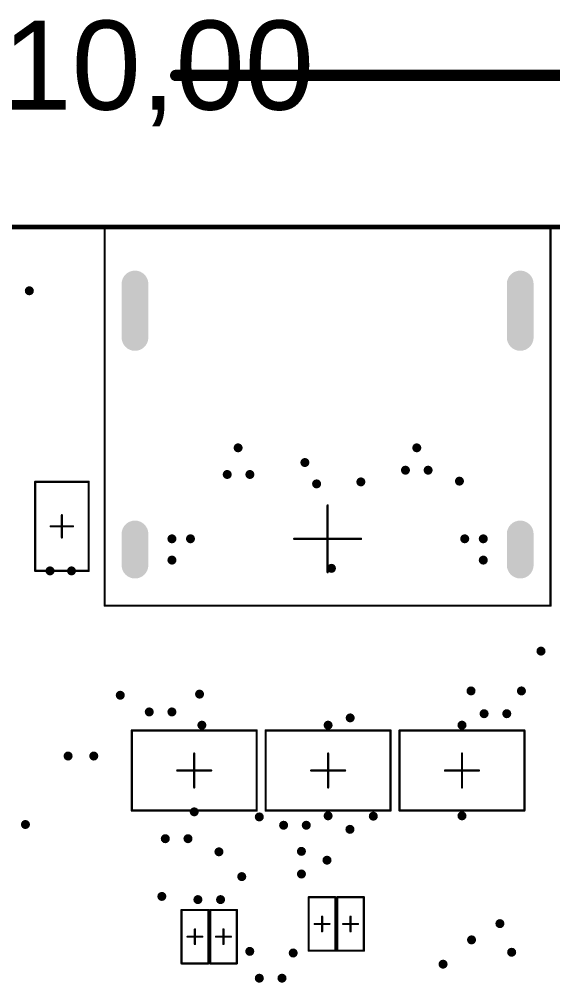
# Model space of a CAD drawing. Header units: inches. Extents: x -0.46 to 4.93, y -0.49 to 6.86.
# Drawn here: x 2.287 to 2.758, y 5.907 to 6.758 of the extents above; entities that cross this region are included whole.
import ezdxf

# ---------------------------------------------------------------- set-up
doc = ezdxf.new("R2010")
doc.units = ezdxf.units.IN
doc.header["$MEASUREMENT"] = 0
for name, color, linetype in [('Board', 6, 'Continuous'), ('Dimensions', 56, 'Continuous'), ('Pad Holes', 156, 'Continuous'), ('Top Courtyard', 56, 'Continuous'), ('Via Holes', 16, 'Continuous')]:
    doc.layers.add(name, color=color, linetype=linetype)
doc.styles.add('Arial', font='', dxfattribs={"height": 0.2})
doc.styles.get('Arial').set_extended_font_data('Arial')

# ---------------------------------------------------------------- blocks, each defined once
blk = doc.blocks.new('105450_0101_437')
at = {"layer": 'Pad Holes'}
h = blk.add_hatch(color=7, dxfattribs=at)
edge = h.paths.add_edge_path()
edge.add_arc((-0.17008, -0.00433), 0.01181, 180, 360)
edge.add_line((-0.15827, -0.00433), (-0.15827, 0.02323))
edge.add_arc((-0.17008, 0.02323), 0.01181, 0, 180)
edge.add_line((-0.18189, 0.02323), (-0.18189, -0.00433))
h = blk.add_hatch(color=7, dxfattribs=at)
edge = h.paths.add_edge_path()
edge.add_arc((0.17008, -0.00433), 0.01181, 180, 360)
edge.add_line((0.18189, -0.00433), (0.18189, 0.02323))
edge.add_arc((0.17008, 0.02323), 0.01181, 0, 180)
edge.add_line((0.15827, 0.02323), (0.15827, -0.00433))
h = blk.add_hatch(color=7, dxfattribs=at)
edge = h.paths.add_edge_path()
edge.add_arc((-0.17008, -0.2252), 0.01181, 180, 360)
edge.add_line((-0.15827, -0.2252), (-0.15827, -0.17795))
edge.add_arc((-0.17008, -0.17795), 0.01181, 0, 180)
edge.add_line((-0.18189, -0.17795), (-0.18189, -0.2252))
h = blk.add_hatch(color=7, dxfattribs=at)
edge = h.paths.add_edge_path()
edge.add_arc((0.17008, -0.2252), 0.01181, 180, 360)
edge.add_line((0.18189, -0.2252), (0.18189, -0.17795))
edge.add_arc((0.17008, -0.17795), 0.01181, 0, 180)
edge.add_line((0.15827, -0.17795), (0.15827, -0.2252))
at = {"layer": 'Top Courtyard'}
for points in [[(-0.19685, 0.05906, 0.00197, 0.00197, 0), (-0.19685, -0.27559, 0.00197, 0.00197, 0)], [(0.19685, 0.05906, 0.00197, 0.00197, 0), (-0.19685, 0.05906, 0.00197, 0.00197, 0)], [(0.19685, 0.05906, 0.00197, 0.00197, 0), (0.19685, -0.27559, 0.00197, 0.00197, 0)], [(0, 0.02953, 0.00197, 0.00197, 0), (0, 0, 0.00197, 0.00197, 0)], [(0, 0, 0.00197, 0.00197, 0), (-0.02953, 0, 0.00197, 0.00197, 0)], [(0, 0, 0.00197, 0.00197, 0), (0, -0.02953, 0.00197, 0.00197, 0)], [(0.02953, 0, 0.00197, 0.00197, 0), (0, 0, 0.00197, 0.00197, 0)], [(0.19685, -0.27559, 0.00197, 0.00197, 0), (-0.19685, -0.27559, 0.00197, 0.00197, 0)]]:
    blk.add_lwpolyline(points, format="xyseb", dxfattribs=at)
for points in [[(-0.19734, 0.05906, 0.000984, 0.000984, 1), (-0.19636, 0.05906, 0.000984, 0.000984, 1)], [(-0.19734, 0.05906, 0.000984, 0.000984, 1), (-0.19636, 0.05906, 0.000984, 0.000984, 1)], [(0.19636, 0.05906, 0.000984, 0.000984, 1), (0.19734, 0.05906, 0.000984, 0.000984, 1)], [(0.19636, 0.05906, 0.000984, 0.000984, 1), (0.19734, 0.05906, 0.000984, 0.000984, 1)], [(-0.00049, 0.02953, 0.000984, 0.000984, 1), (0.00049, 0.02953, 0.000984, 0.000984, 1)], [(-0.03002, 0, 0.000984, 0.000984, 1), (-0.02904, 0, 0.000984, 0.000984, 1)], [(-0.00049, 0, 0.000984, 0.000984, 1), (0.00049, 0, 0.000984, 0.000984, 1)], [(-0.00049, 0, 0.000984, 0.000984, 1), (0.00049, 0, 0.000984, 0.000984, 1)], [(-0.00049, 0, 0.000984, 0.000984, 1), (0.00049, 0, 0.000984, 0.000984, 1)], [(-0.00049, 0, 0.000984, 0.000984, 1), (0.00049, 0, 0.000984, 0.000984, 1)], [(0.02903, 0, 0.000984, 0.000984, 1), (0.03002, 0, 0.000984, 0.000984, 1)], [(-0.00049, -0.02953, 0.000984, 0.000984, 1), (0.00049, -0.02953, 0.000984, 0.000984, 1)], [(-0.19734, -0.27559, 0.000984, 0.000984, 1), (-0.19636, -0.27559, 0.000984, 0.000984, 1)], [(-0.19734, -0.27559, 0.000984, 0.000984, 1), (-0.19636, -0.27559, 0.000984, 0.000984, 1)], [(0.19636, -0.27559, 0.000984, 0.000984, 1), (0.19734, -0.27559, 0.000984, 0.000984, 1)], [(0.19636, -0.27559, 0.000984, 0.000984, 1), (0.19734, -0.27559, 0.000984, 0.000984, 1)]]:
    blk.add_lwpolyline(points, format="xyseb", close=True, dxfattribs=at)
blk = doc.blocks.new('STM_QFN1610_512')
at = {"layer": 'Top Courtyard'}
for points in [[(0.03937, 0.02362, 0.00197, 0.00197, 0), (-0.03937, 0.02362, 0.00197, 0.00197, 0)], [(-0.03937, -0.02362, 0.00197, 0.00197, 0), (-0.03937, 0.02362, 0.00197, 0.00197, 0)], [(0.03937, -0.02362, 0.00197, 0.00197, 0), (0.03937, 0.02362, 0.00197, 0.00197, 0)], [(0, -0.00984, 0.00197, 0.00197, 0), (0, 0.00984, 0.00197, 0.00197, 0)], [(0.00984, 0, 0.00197, 0.00197, 0), (-0.00984, 0, 0.00197, 0.00197, 0)], [(0.03937, -0.02362, 0.00197, 0.00197, 0), (-0.03937, -0.02362, 0.00197, 0.00197, 0)]]:
    blk.add_lwpolyline(points, format="xyseb", dxfattribs=at)
for points in [[(-0.03986, 0.02362, 0.000984, 0.000984, 1), (-0.03888, 0.02362, 0.000984, 0.000984, 1)], [(-0.03986, 0.02362, 0.000984, 0.000984, 1), (-0.03888, 0.02362, 0.000984, 0.000984, 1)], [(0.03888, 0.02362, 0.000984, 0.000984, 1), (0.03986, 0.02362, 0.000984, 0.000984, 1)], [(0.03888, 0.02362, 0.000984, 0.000984, 1), (0.03986, 0.02362, 0.000984, 0.000984, 1)], [(-0.00049, 0.00984, 0.000984, 0.000984, 1), (0.00049, 0.00984, 0.000984, 0.000984, 1)], [(-0.01033, 0, 0.000984, 0.000984, 1), (-0.00935, 0, 0.000984, 0.000984, 1)], [(0.00935, 0, 0.000984, 0.000984, 1), (0.01033, 0, 0.000984, 0.000984, 1)], [(-0.00049, -0.00984, 0.000984, 0.000984, 1), (0.00049, -0.00984, 0.000984, 0.000984, 1)], [(-0.03986, -0.02362, 0.000984, 0.000984, 1), (-0.03888, -0.02362, 0.000984, 0.000984, 1)], [(-0.03986, -0.02362, 0.000984, 0.000984, 1), (-0.03888, -0.02362, 0.000984, 0.000984, 1)], [(0.03888, -0.02362, 0.000984, 0.000984, 1), (0.03986, -0.02362, 0.000984, 0.000984, 1)], [(0.03888, -0.02362, 0.000984, 0.000984, 1), (0.03986, -0.02362, 0.000984, 0.000984, 1)]]:
    blk.add_lwpolyline(points, format="xyseb", close=True, dxfattribs=at)
blk = doc.blocks.new('TPD4E02B04DQAR_809')
at = {"layer": 'Top Courtyard'}
for points in [[(-0.05512, 0.03543, 0.00197, 0.00197, 0), (-0.05512, -0.03543, 0.00197, 0.00197, 0)], [(0.05512, 0.03543, 0.00197, 0.00197, 0), (-0.05512, 0.03543, 0.00197, 0.00197, 0)], [(0.05512, 0.03543, 0.00197, 0.00197, 0), (0.05512, -0.03543, 0.00197, 0.00197, 0)], [(0, 0.015, 0.00197, 0.00197, 0), (0, -0.015, 0.00197, 0.00197, 0)], [(0.015, 0, 0.00197, 0.00197, 0), (-0.015, 0, 0.00197, 0.00197, 0)], [(0.05512, -0.03543, 0.00197, 0.00197, 0), (-0.05512, -0.03543, 0.00197, 0.00197, 0)]]:
    blk.add_lwpolyline(points, format="xyseb", dxfattribs=at)
for points in [[(-0.05561, 0.03543, 0.000984, 0.000984, 1), (-0.05463, 0.03543, 0.000984, 0.000984, 1)], [(-0.05561, 0.03543, 0.000984, 0.000984, 1), (-0.05463, 0.03543, 0.000984, 0.000984, 1)], [(0.05463, 0.03543, 0.000984, 0.000984, 1), (0.05561, 0.03543, 0.000984, 0.000984, 1)], [(0.05463, 0.03543, 0.000984, 0.000984, 1), (0.05561, 0.03543, 0.000984, 0.000984, 1)], [(-0.00049, 0.015, 0.000984, 0.000984, 1), (0.00049, 0.015, 0.000984, 0.000984, 1)], [(-0.01549, 0, 0.000984, 0.000984, 1), (-0.01451, 0, 0.000984, 0.000984, 1)], [(0.01451, 0, 0.000984, 0.000984, 1), (0.01549, 0, 0.000984, 0.000984, 1)], [(-0.00049, -0.015, 0.000984, 0.000984, 1), (0.00049, -0.015, 0.000984, 0.000984, 1)], [(-0.05561, -0.03543, 0.000984, 0.000984, 1), (-0.05463, -0.03543, 0.000984, 0.000984, 1)], [(-0.05561, -0.03543, 0.000984, 0.000984, 1), (-0.05463, -0.03543, 0.000984, 0.000984, 1)], [(0.05463, -0.03543, 0.000984, 0.000984, 1), (0.05561, -0.03543, 0.000984, 0.000984, 1)], [(0.05463, -0.03543, 0.000984, 0.000984, 1), (0.05561, -0.03543, 0.000984, 0.000984, 1)]]:
    blk.add_lwpolyline(points, format="xyseb", close=True, dxfattribs=at)
blk = doc.blocks.new('TPD4E02B04DQAR_810')
at = {"layer": 'Top Courtyard'}
for points in [[(-0.05512, 0.03543, 0.00197, 0.00197, 0), (-0.05512, -0.03543, 0.00197, 0.00197, 0)], [(0.05512, 0.03543, 0.00197, 0.00197, 0), (-0.05512, 0.03543, 0.00197, 0.00197, 0)], [(0.05512, 0.03543, 0.00197, 0.00197, 0), (0.05512, -0.03543, 0.00197, 0.00197, 0)], [(0, 0.015, 0.00197, 0.00197, 0), (0, -0.015, 0.00197, 0.00197, 0)], [(0.015, 0, 0.00197, 0.00197, 0), (-0.015, 0, 0.00197, 0.00197, 0)], [(0.05512, -0.03543, 0.00197, 0.00197, 0), (-0.05512, -0.03543, 0.00197, 0.00197, 0)]]:
    blk.add_lwpolyline(points, format="xyseb", dxfattribs=at)
for points in [[(-0.05561, 0.03543, 0.000984, 0.000984, 1), (-0.05463, 0.03543, 0.000984, 0.000984, 1)], [(-0.05561, 0.03543, 0.000984, 0.000984, 1), (-0.05463, 0.03543, 0.000984, 0.000984, 1)], [(0.05463, 0.03543, 0.000984, 0.000984, 1), (0.05561, 0.03543, 0.000984, 0.000984, 1)], [(0.05463, 0.03543, 0.000984, 0.000984, 1), (0.05561, 0.03543, 0.000984, 0.000984, 1)], [(-0.00049, 0.015, 0.000984, 0.000984, 1), (0.00049, 0.015, 0.000984, 0.000984, 1)], [(-0.01549, 0, 0.000984, 0.000984, 1), (-0.01451, 0, 0.000984, 0.000984, 1)], [(0.01451, 0, 0.000984, 0.000984, 1), (0.01549, 0, 0.000984, 0.000984, 1)], [(-0.00049, -0.015, 0.000984, 0.000984, 1), (0.00049, -0.015, 0.000984, 0.000984, 1)], [(-0.05561, -0.03543, 0.000984, 0.000984, 1), (-0.05463, -0.03543, 0.000984, 0.000984, 1)], [(-0.05561, -0.03543, 0.000984, 0.000984, 1), (-0.05463, -0.03543, 0.000984, 0.000984, 1)], [(0.05463, -0.03543, 0.000984, 0.000984, 1), (0.05561, -0.03543, 0.000984, 0.000984, 1)], [(0.05463, -0.03543, 0.000984, 0.000984, 1), (0.05561, -0.03543, 0.000984, 0.000984, 1)]]:
    blk.add_lwpolyline(points, format="xyseb", close=True, dxfattribs=at)
blk = doc.blocks.new('TPD4E02B04DQAR_811')
at = {"layer": 'Top Courtyard'}
for points in [[(-0.05512, 0.03543, 0.00197, 0.00197, 0), (-0.05512, -0.03543, 0.00197, 0.00197, 0)], [(0.05512, 0.03543, 0.00197, 0.00197, 0), (-0.05512, 0.03543, 0.00197, 0.00197, 0)], [(0.05512, 0.03543, 0.00197, 0.00197, 0), (0.05512, -0.03543, 0.00197, 0.00197, 0)], [(0, 0.015, 0.00197, 0.00197, 0), (0, -0.015, 0.00197, 0.00197, 0)], [(0.015, 0, 0.00197, 0.00197, 0), (-0.015, 0, 0.00197, 0.00197, 0)], [(0.05512, -0.03543, 0.00197, 0.00197, 0), (-0.05512, -0.03543, 0.00197, 0.00197, 0)]]:
    blk.add_lwpolyline(points, format="xyseb", dxfattribs=at)
for points in [[(-0.05561, 0.03543, 0.000984, 0.000984, 1), (-0.05463, 0.03543, 0.000984, 0.000984, 1)], [(-0.05561, 0.03543, 0.000984, 0.000984, 1), (-0.05463, 0.03543, 0.000984, 0.000984, 1)], [(0.05463, 0.03543, 0.000984, 0.000984, 1), (0.05561, 0.03543, 0.000984, 0.000984, 1)], [(0.05463, 0.03543, 0.000984, 0.000984, 1), (0.05561, 0.03543, 0.000984, 0.000984, 1)], [(-0.00049, 0.015, 0.000984, 0.000984, 1), (0.00049, 0.015, 0.000984, 0.000984, 1)], [(-0.01549, 0, 0.000984, 0.000984, 1), (-0.01451, 0, 0.000984, 0.000984, 1)], [(0.01451, 0, 0.000984, 0.000984, 1), (0.01549, 0, 0.000984, 0.000984, 1)], [(-0.00049, -0.015, 0.000984, 0.000984, 1), (0.00049, -0.015, 0.000984, 0.000984, 1)], [(-0.05561, -0.03543, 0.000984, 0.000984, 1), (-0.05463, -0.03543, 0.000984, 0.000984, 1)], [(-0.05561, -0.03543, 0.000984, 0.000984, 1), (-0.05463, -0.03543, 0.000984, 0.000984, 1)], [(0.05463, -0.03543, 0.000984, 0.000984, 1), (0.05561, -0.03543, 0.000984, 0.000984, 1)], [(0.05463, -0.03543, 0.000984, 0.000984, 1), (0.05561, -0.03543, 0.000984, 0.000984, 1)]]:
    blk.add_lwpolyline(points, format="xyseb", close=True, dxfattribs=at)
blk = doc.blocks.new('CAPC0201_0603_33_L_911')
at = {"layer": 'Top Courtyard'}
for points in [[(0.02362, 0.01181, 0.00197, 0.00197, 0), (-0.02362, 0.01181, 0.00197, 0.00197, 0)], [(-0.02362, -0.01181, 0.00197, 0.00197, 0), (-0.02362, 0.01181, 0.00197, 0.00197, 0)], [(0.02362, -0.01181, 0.00197, 0.00197, 0), (0.02362, 0.01181, 0.00197, 0.00197, 0)], [(0.0065, 0, 0.00197, 0.00197, 0), (-0.0065, 0, 0.00197, 0.00197, 0)], [(0, -0.0065, 0.00197, 0.00197, 0), (0, 0.0065, 0.00197, 0.00197, 0)], [(0.02362, -0.01181, 0.00197, 0.00197, 0), (-0.02362, -0.01181, 0.00197, 0.00197, 0)]]:
    blk.add_lwpolyline(points, format="xyseb", dxfattribs=at)
for points in [[(-0.02411, 0.01181, 0.000984, 0.000984, 1), (-0.02313, 0.01181, 0.000984, 0.000984, 1)], [(-0.02411, 0.01181, 0.000984, 0.000984, 1), (-0.02313, 0.01181, 0.000984, 0.000984, 1)], [(0.02313, 0.01181, 0.000984, 0.000984, 1), (0.02411, 0.01181, 0.000984, 0.000984, 1)], [(0.02313, 0.01181, 0.000984, 0.000984, 1), (0.02411, 0.01181, 0.000984, 0.000984, 1)], [(-0.00699, 0, 0.000984, 0.000984, 1), (-0.006, 0, 0.000984, 0.000984, 1)], [(-0.00049, 0.0065, 0.000984, 0.000984, 1), (0.00049, 0.0065, 0.000984, 0.000984, 1)], [(0.006, 0, 0.000984, 0.000984, 1), (0.00699, 0, 0.000984, 0.000984, 1)], [(-0.00049, -0.0065, 0.000984, 0.000984, 1), (0.00049, -0.0065, 0.000984, 0.000984, 1)], [(-0.02411, -0.01181, 0.000984, 0.000984, 1), (-0.02313, -0.01181, 0.000984, 0.000984, 1)], [(-0.02411, -0.01181, 0.000984, 0.000984, 1), (-0.02313, -0.01181, 0.000984, 0.000984, 1)], [(0.02313, -0.01181, 0.000984, 0.000984, 1), (0.02411, -0.01181, 0.000984, 0.000984, 1)], [(0.02313, -0.01181, 0.000984, 0.000984, 1), (0.02411, -0.01181, 0.000984, 0.000984, 1)]]:
    blk.add_lwpolyline(points, format="xyseb", close=True, dxfattribs=at)
blk = doc.blocks.new('CAPC0201_0603_33_L_912')
at = {"layer": 'Top Courtyard'}
for points in [[(0.02362, 0.01181, 0.00197, 0.00197, 0), (-0.02362, 0.01181, 0.00197, 0.00197, 0)], [(-0.02362, -0.01181, 0.00197, 0.00197, 0), (-0.02362, 0.01181, 0.00197, 0.00197, 0)], [(0.02362, -0.01181, 0.00197, 0.00197, 0), (0.02362, 0.01181, 0.00197, 0.00197, 0)], [(0.0065, 0, 0.00197, 0.00197, 0), (-0.0065, 0, 0.00197, 0.00197, 0)], [(0, -0.0065, 0.00197, 0.00197, 0), (0, 0.0065, 0.00197, 0.00197, 0)], [(0.02362, -0.01181, 0.00197, 0.00197, 0), (-0.02362, -0.01181, 0.00197, 0.00197, 0)]]:
    blk.add_lwpolyline(points, format="xyseb", dxfattribs=at)
for points in [[(-0.02411, 0.01181, 0.000984, 0.000984, 1), (-0.02313, 0.01181, 0.000984, 0.000984, 1)], [(-0.02411, 0.01181, 0.000984, 0.000984, 1), (-0.02313, 0.01181, 0.000984, 0.000984, 1)], [(0.02313, 0.01181, 0.000984, 0.000984, 1), (0.02411, 0.01181, 0.000984, 0.000984, 1)], [(0.02313, 0.01181, 0.000984, 0.000984, 1), (0.02411, 0.01181, 0.000984, 0.000984, 1)], [(-0.00699, 0, 0.000984, 0.000984, 1), (-0.006, 0, 0.000984, 0.000984, 1)], [(-0.00049, 0.0065, 0.000984, 0.000984, 1), (0.00049, 0.0065, 0.000984, 0.000984, 1)], [(0.006, 0, 0.000984, 0.000984, 1), (0.00699, 0, 0.000984, 0.000984, 1)], [(-0.00049, -0.0065, 0.000984, 0.000984, 1), (0.00049, -0.0065, 0.000984, 0.000984, 1)], [(-0.02411, -0.01181, 0.000984, 0.000984, 1), (-0.02313, -0.01181, 0.000984, 0.000984, 1)], [(-0.02411, -0.01181, 0.000984, 0.000984, 1), (-0.02313, -0.01181, 0.000984, 0.000984, 1)], [(0.02313, -0.01181, 0.000984, 0.000984, 1), (0.02411, -0.01181, 0.000984, 0.000984, 1)], [(0.02313, -0.01181, 0.000984, 0.000984, 1), (0.02411, -0.01181, 0.000984, 0.000984, 1)]]:
    blk.add_lwpolyline(points, format="xyseb", close=True, dxfattribs=at)
blk = doc.blocks.new('CAPC0201_0603_33_L_913')
at = {"layer": 'Top Courtyard'}
for points in [[(-0.02362, -0.01181, 0.00197, 0.00197, 0), (-0.02362, 0.01181, 0.00197, 0.00197, 0)], [(0.02362, 0.01181, 0.00197, 0.00197, 0), (-0.02362, 0.01181, 0.00197, 0.00197, 0)], [(0.02362, -0.01181, 0.00197, 0.00197, 0), (0.02362, 0.01181, 0.00197, 0.00197, 0)], [(0.0065, 0, 0.00197, 0.00197, 0), (-0.0065, 0, 0.00197, 0.00197, 0)], [(0, -0.0065, 0.00197, 0.00197, 0), (0, 0.0065, 0.00197, 0.00197, 0)], [(0.02362, -0.01181, 0.00197, 0.00197, 0), (-0.02362, -0.01181, 0.00197, 0.00197, 0)]]:
    blk.add_lwpolyline(points, format="xyseb", dxfattribs=at)
for points in [[(-0.02411, 0.01181, 0.000984, 0.000984, 1), (-0.02313, 0.01181, 0.000984, 0.000984, 1)], [(-0.02411, 0.01181, 0.000984, 0.000984, 1), (-0.02313, 0.01181, 0.000984, 0.000984, 1)], [(0.02313, 0.01181, 0.000984, 0.000984, 1), (0.02411, 0.01181, 0.000984, 0.000984, 1)], [(0.02313, 0.01181, 0.000984, 0.000984, 1), (0.02411, 0.01181, 0.000984, 0.000984, 1)], [(-0.00699, 0, 0.000984, 0.000984, 1), (-0.006, 0, 0.000984, 0.000984, 1)], [(-0.00049, 0.0065, 0.000984, 0.000984, 1), (0.00049, 0.0065, 0.000984, 0.000984, 1)], [(0.006, 0, 0.000984, 0.000984, 1), (0.00699, 0, 0.000984, 0.000984, 1)], [(-0.00049, -0.0065, 0.000984, 0.000984, 1), (0.00049, -0.0065, 0.000984, 0.000984, 1)], [(-0.02411, -0.01181, 0.000984, 0.000984, 1), (-0.02313, -0.01181, 0.000984, 0.000984, 1)], [(-0.02411, -0.01181, 0.000984, 0.000984, 1), (-0.02313, -0.01181, 0.000984, 0.000984, 1)], [(0.02313, -0.01181, 0.000984, 0.000984, 1), (0.02411, -0.01181, 0.000984, 0.000984, 1)], [(0.02313, -0.01181, 0.000984, 0.000984, 1), (0.02411, -0.01181, 0.000984, 0.000984, 1)]]:
    blk.add_lwpolyline(points, format="xyseb", close=True, dxfattribs=at)
blk = doc.blocks.new('CAPC0201_0603_33_L_914')
at = {"layer": 'Top Courtyard'}
for points in [[(0.02362, 0.01181, 0.00197, 0.00197, 0), (-0.02362, 0.01181, 0.00197, 0.00197, 0)], [(-0.02362, -0.01181, 0.00197, 0.00197, 0), (-0.02362, 0.01181, 0.00197, 0.00197, 0)], [(0.02362, -0.01181, 0.00197, 0.00197, 0), (0.02362, 0.01181, 0.00197, 0.00197, 0)], [(0.0065, 0, 0.00197, 0.00197, 0), (-0.0065, 0, 0.00197, 0.00197, 0)], [(0, -0.0065, 0.00197, 0.00197, 0), (0, 0.0065, 0.00197, 0.00197, 0)], [(0.02362, -0.01181, 0.00197, 0.00197, 0), (-0.02362, -0.01181, 0.00197, 0.00197, 0)]]:
    blk.add_lwpolyline(points, format="xyseb", dxfattribs=at)
for points in [[(-0.02411, 0.01181, 0.000984, 0.000984, 1), (-0.02313, 0.01181, 0.000984, 0.000984, 1)], [(-0.02411, 0.01181, 0.000984, 0.000984, 1), (-0.02313, 0.01181, 0.000984, 0.000984, 1)], [(0.02313, 0.01181, 0.000984, 0.000984, 1), (0.02411, 0.01181, 0.000984, 0.000984, 1)], [(0.02313, 0.01181, 0.000984, 0.000984, 1), (0.02411, 0.01181, 0.000984, 0.000984, 1)], [(-0.00699, 0, 0.000984, 0.000984, 1), (-0.006, 0, 0.000984, 0.000984, 1)], [(-0.00049, 0.0065, 0.000984, 0.000984, 1), (0.00049, 0.0065, 0.000984, 0.000984, 1)], [(0.006, 0, 0.000984, 0.000984, 1), (0.00699, 0, 0.000984, 0.000984, 1)], [(-0.00049, -0.0065, 0.000984, 0.000984, 1), (0.00049, -0.0065, 0.000984, 0.000984, 1)], [(-0.02411, -0.01181, 0.000984, 0.000984, 1), (-0.02313, -0.01181, 0.000984, 0.000984, 1)], [(-0.02411, -0.01181, 0.000984, 0.000984, 1), (-0.02313, -0.01181, 0.000984, 0.000984, 1)], [(0.02313, -0.01181, 0.000984, 0.000984, 1), (0.02411, -0.01181, 0.000984, 0.000984, 1)], [(0.02313, -0.01181, 0.000984, 0.000984, 1), (0.02411, -0.01181, 0.000984, 0.000984, 1)]]:
    blk.add_lwpolyline(points, format="xyseb", close=True, dxfattribs=at)

msp = doc.modelspace()

# ---------------------------------------------------------------- hatches: boundary and pattern name
at = {"layer": 'Via Holes'}
h = msp.add_hatch(color=7, dxfattribs=at)
edge = h.paths.add_edge_path()
edge.add_arc((2.29571, 6.51839), 0.004, 0, 360)
h = msp.add_hatch(color=7, dxfattribs=at)
edge = h.paths.add_edge_path()
edge.add_arc((2.48005, 6.37963), 0.004, 0, 360)
h = msp.add_hatch(color=7, dxfattribs=at)
edge = h.paths.add_edge_path()
edge.add_arc((2.6378, 6.37963), 0.004, 0, 360)
h = msp.add_hatch(color=7, dxfattribs=at)
edge = h.paths.add_edge_path()
edge.add_arc((2.53899, 6.36664), 0.004, 0, 360)
h = msp.add_hatch(color=7, dxfattribs=at)
edge = h.paths.add_edge_path()
edge.add_arc((2.47042, 6.35609), 0.004, 0, 360)
h = msp.add_hatch(color=7, dxfattribs=at)
edge = h.paths.add_edge_path()
edge.add_arc((2.49044, 6.35609), 0.004, 0, 360)
h = msp.add_hatch(color=7, dxfattribs=at)
edge = h.paths.add_edge_path()
edge.add_arc((2.62779, 6.35986), 0.004, 0, 360)
h = msp.add_hatch(color=7, dxfattribs=at)
edge = h.paths.add_edge_path()
edge.add_arc((2.6478, 6.35986), 0.004, 0, 360)
h = msp.add_hatch(color=7, dxfattribs=at)
edge = h.paths.add_edge_path()
edge.add_arc((2.54933, 6.34777), 0.004, 0, 360)
h = msp.add_hatch(color=7, dxfattribs=at)
edge = h.paths.add_edge_path()
edge.add_arc((2.58844, 6.34952), 0.004, 0, 360)
h = msp.add_hatch(color=7, dxfattribs=at)
edge = h.paths.add_edge_path()
edge.add_arc((2.67549, 6.35018), 0.004, 0, 360)
h = msp.add_hatch(color=7, dxfattribs=at)
edge = h.paths.add_edge_path()
edge.add_arc((2.4216, 6.29923), 0.004, 0, 360)
h = msp.add_hatch(color=7, dxfattribs=at)
edge = h.paths.add_edge_path()
edge.add_arc((2.43799, 6.29926), 0.004, 0, 360)
h = msp.add_hatch(color=7, dxfattribs=at)
edge = h.paths.add_edge_path()
edge.add_arc((2.68012, 6.29926), 0.004, 0, 360)
h = msp.add_hatch(color=7, dxfattribs=at)
edge = h.paths.add_edge_path()
edge.add_arc((2.69651, 6.29923), 0.004, 0, 360)
h = msp.add_hatch(color=7, dxfattribs=at)
edge = h.paths.add_edge_path()
edge.add_arc((2.4216, 6.28042), 0.004, 0, 360)
h = msp.add_hatch(color=7, dxfattribs=at)
edge = h.paths.add_edge_path()
edge.add_arc((2.69651, 6.28042), 0.004, 0, 360)
h = msp.add_hatch(color=7, dxfattribs=at)
edge = h.paths.add_edge_path()
edge.add_arc((2.31397, 6.27089), 0.004, 0, 360)
h = msp.add_hatch(color=7, dxfattribs=at)
edge = h.paths.add_edge_path()
edge.add_arc((2.33294, 6.27089), 0.004, 0, 360)
h = msp.add_hatch(color=7, dxfattribs=at)
edge = h.paths.add_edge_path()
edge.add_arc((2.56246, 6.27314), 0.004, 0, 360)
h = msp.add_hatch(color=7, dxfattribs=at)
edge = h.paths.add_edge_path()
edge.add_arc((2.74747, 6.20002), 0.004, 0, 360)
h = msp.add_hatch(color=7, dxfattribs=at)
edge = h.paths.add_edge_path()
edge.add_arc((2.376, 6.161), 0.004, 0, 360)
h = msp.add_hatch(color=7, dxfattribs=at)
edge = h.paths.add_edge_path()
edge.add_arc((2.446, 6.162), 0.004, 0, 360)
h = msp.add_hatch(color=7, dxfattribs=at)
edge = h.paths.add_edge_path()
edge.add_arc((2.68568, 6.16482), 0.004, 0, 360)
h = msp.add_hatch(color=7, dxfattribs=at)
edge = h.paths.add_edge_path()
edge.add_arc((2.73019, 6.16482), 0.004, 0, 360)
h = msp.add_hatch(color=7, dxfattribs=at)
edge = h.paths.add_edge_path()
edge.add_arc((2.40159, 6.14626), 0.004, 0, 360)
h = msp.add_hatch(color=7, dxfattribs=at)
edge = h.paths.add_edge_path()
edge.add_arc((2.4216, 6.14626), 0.004, 0, 360)
h = msp.add_hatch(color=7, dxfattribs=at)
edge = h.paths.add_edge_path()
edge.add_arc((2.69722, 6.14471), 0.004, 0, 360)
h = msp.add_hatch(color=7, dxfattribs=at)
edge = h.paths.add_edge_path()
edge.add_arc((2.71724, 6.14471), 0.004, 0, 360)
h = msp.add_hatch(color=7, dxfattribs=at)
edge = h.paths.add_edge_path()
edge.add_arc((2.44804, 6.13457), 0.004, 0, 360)
h = msp.add_hatch(color=7, dxfattribs=at)
edge = h.paths.add_edge_path()
edge.add_arc((2.5595, 6.13457), 0.004, 0, 360)
h = msp.add_hatch(color=7, dxfattribs=at)
edge = h.paths.add_edge_path()
edge.add_arc((2.579, 6.141), 0.004, 0, 360)
h = msp.add_hatch(color=7, dxfattribs=at)
edge = h.paths.add_edge_path()
edge.add_arc((2.6777, 6.13457), 0.004, 0, 360)
h = msp.add_hatch(color=7, dxfattribs=at)
edge = h.paths.add_edge_path()
edge.add_arc((2.32991, 6.1073), 0.004, 0, 360)
h = msp.add_hatch(color=7, dxfattribs=at)
edge = h.paths.add_edge_path()
edge.add_arc((2.35259, 6.1073), 0.004, 0, 360)
h = msp.add_hatch(color=7, dxfattribs=at)
edge = h.paths.add_edge_path()
edge.add_arc((2.44128, 6.05798), 0.004, 0, 360)
h = msp.add_hatch(color=7, dxfattribs=at)
edge = h.paths.add_edge_path()
edge.add_arc((2.49876, 6.05349), 0.004, 0, 360)
h = msp.add_hatch(color=7, dxfattribs=at)
edge = h.paths.add_edge_path()
edge.add_arc((2.5595, 6.05445), 0.004, 0, 360)
h = msp.add_hatch(color=7, dxfattribs=at)
edge = h.paths.add_edge_path()
edge.add_arc((2.59941, 6.05415), 0.004, 0, 360)
h = msp.add_hatch(color=7, dxfattribs=at)
edge = h.paths.add_edge_path()
edge.add_arc((2.6777, 6.05445), 0.004, 0, 360)
h = msp.add_hatch(color=7, dxfattribs=at)
edge = h.paths.add_edge_path()
edge.add_arc((2.29227, 6.0468), 0.004, 0, 360)
h = msp.add_hatch(color=7, dxfattribs=at)
edge = h.paths.add_edge_path()
edge.add_arc((2.52022, 6.04614), 0.004, 0, 360)
h = msp.add_hatch(color=7, dxfattribs=at)
edge = h.paths.add_edge_path()
edge.add_arc((2.54023, 6.04614), 0.004, 0, 360)
h = msp.add_hatch(color=7, dxfattribs=at)
edge = h.paths.add_edge_path()
edge.add_arc((2.57878, 6.04253), 0.004, 0, 360)
h = msp.add_hatch(color=7, dxfattribs=at)
edge = h.paths.add_edge_path()
edge.add_arc((2.41576, 6.03426), 0.004, 0, 360)
h = msp.add_hatch(color=7, dxfattribs=at)
edge = h.paths.add_edge_path()
edge.add_arc((2.43578, 6.03426), 0.004, 0, 360)
h = msp.add_hatch(color=7, dxfattribs=at)
edge = h.paths.add_edge_path()
edge.add_arc((2.46312, 6.02267), 0.004, 0, 360)
h = msp.add_hatch(color=7, dxfattribs=at)
edge = h.paths.add_edge_path()
edge.add_arc((2.53593, 6.02308), 0.004, 0, 360)
h = msp.add_hatch(color=7, dxfattribs=at)
edge = h.paths.add_edge_path()
edge.add_arc((2.55854, 6.01526), 0.004, 0, 360)
h = msp.add_hatch(color=7, dxfattribs=at)
edge = h.paths.add_edge_path()
edge.add_arc((2.48327, 6.00077), 0.004, 0, 360)
h = msp.add_hatch(color=7, dxfattribs=at)
edge = h.paths.add_edge_path()
edge.add_arc((2.53593, 6.00306), 0.004, 0, 360)
h = msp.add_hatch(color=7, dxfattribs=at)
edge = h.paths.add_edge_path()
edge.add_arc((2.41271, 5.98325), 0.004, 0, 360)
h = msp.add_hatch(color=7, dxfattribs=at)
edge = h.paths.add_edge_path()
edge.add_arc((2.44454, 5.98045), 0.004, 0, 360)
h = msp.add_hatch(color=7, dxfattribs=at)
edge = h.paths.add_edge_path()
edge.add_arc((2.46455, 5.98045), 0.004, 0, 360)
h = msp.add_hatch(color=7, dxfattribs=at)
edge = h.paths.add_edge_path()
edge.add_arc((2.71121, 5.9592), 0.004, 0, 360)
h = msp.add_hatch(color=7, dxfattribs=at)
edge = h.paths.add_edge_path()
edge.add_arc((2.68614, 5.94487), 0.004, 0, 360)
h = msp.add_hatch(color=7, dxfattribs=at)
edge = h.paths.add_edge_path()
edge.add_arc((2.49032, 5.93472), 0.004, 0, 360)
h = msp.add_hatch(color=7, dxfattribs=at)
edge = h.paths.add_edge_path()
edge.add_arc((2.52868, 5.93325), 0.004, 0, 360)
h = msp.add_hatch(color=7, dxfattribs=at)
edge = h.paths.add_edge_path()
edge.add_arc((2.72157, 5.93391), 0.004, 0, 360)
h = msp.add_hatch(color=7, dxfattribs=at)
edge = h.paths.add_edge_path()
edge.add_arc((2.66101, 5.92338), 0.004, 0, 360)
h = msp.add_hatch(color=7, dxfattribs=at)
edge = h.paths.add_edge_path()
edge.add_arc((2.49876, 5.91099), 0.004, 0, 360)
h = msp.add_hatch(color=7, dxfattribs=at)
edge = h.paths.add_edge_path()
edge.add_arc((2.51878, 5.91099), 0.004, 0, 360)

# ---------------------------------------------------------------- linework, layer by layer
at = {"layer": 'Board'}
msp.add_lwpolyline([(0, 6.5748, 0.00394, 0.00394, 0), (4.64567, 6.5748, 0.00394, 0.00394, 0)], format="xyseb", dxfattribs=at)
at = {"layer": 'Dimensions'}
msp.add_lwpolyline([(2.42496, 6.70866, 0.01, 0.01, 0), (4.48819, 6.70866, 0.01, 0.01, 0)], format="xyseb", dxfattribs=at)
msp.add_lwpolyline([(2.42246, 6.70866, 0.005, 0.005, 1), (2.42746, 6.70866, 0.005, 0.005, 1)], format="xyseb", close=True, dxfattribs=at)

# ---------------------------------------------------------------- block references
for name, p, rotation in [('105450_0101_437', (2.55906, 6.29921), 180), ('STM_QFN1610_512', (2.32447, 6.31026), 270), ('TPD4E02B04DQAR_811', (2.44129, 6.09451), 180), ('TPD4E02B04DQAR_809', (2.5595, 6.09451), 180), ('TPD4E02B04DQAR_810', (2.6777, 6.09451), 180), ('CAPC0201_0603_33_L_914', (2.55417, 5.9589), 270), ('CAPC0201_0603_33_L_913', (2.57933, 5.9589), 270), ('CAPC0201_0603_33_L_912', (2.4419, 5.94767), 270), ('CAPC0201_0603_33_L_911', (2.46712, 5.94767), 270)]:
    msp.add_blockref(name, p, dxfattribs=dict(rotation=rotation))

# ---------------------------------------------------------------- texts
at = {"layer": 'Dimensions', "style": 'Arial'}
msp.add_text('110,00', height=0.07874, dxfattribs=at).set_placement((2.21071, 6.67839))

doc.saveas('drawing.dxf')
